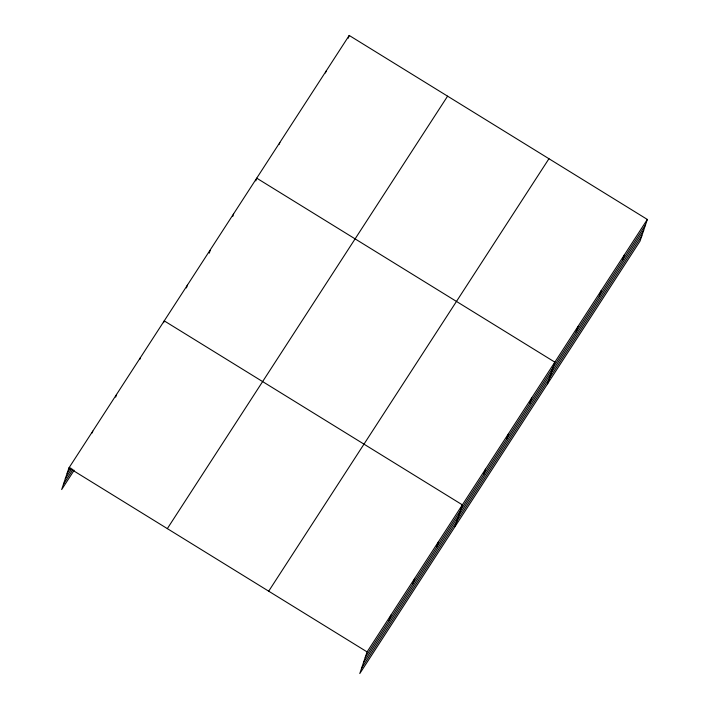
<?xml version="1.0" encoding="UTF-8"?>
<svg xmlns="http://www.w3.org/2000/svg" width="709" height="709" viewBox="0 0 709 709"><rect width="100%" height="100%" fill="white"/><g stroke="black" fill="none" stroke-linecap="round" stroke-linejoin="round"><path stroke-width="1.06" d="M647.335 219.444L367.076 651.899L359.791 673.55L640.05 241.095L647.335 219.444L349.209 35.45L68.95 467.905L61.665 489.556L74.17 470.262M92.161 432.969L92.773 431.143M115.673 397.12L116.595 394.39M139.806 359.445L140.417 357.628M163.628 322.692L164.24 320.867L462.365 504.861L455.081 526.512M186.44 287.925L187.362 285.195M209.252 253.157L210.174 250.428M232.685 216.564L233.607 213.834M255.807 180.892L256.72 178.163L554.855 362.148L547.561 383.808M279.231 144.299L279.842 142.482M325.475 72.947L326.087 71.13M348.287 38.18L349.209 35.45M389.064 620.597L390.898 615.137M412.886 583.844L414.721 578.376M436.709 547.082L438.543 541.623M483.653 474.649L485.488 469.181M506.767 438.968L508.61 433.509M529.889 403.288L531.732 397.829M576.133 331.936L577.968 326.477M599.256 296.256L601.09 290.796M622.378 260.584L624.212 255.116M67.116 473.364L70.687 467.851M65.317 478.708L71.866 468.596M63.464 484.212L72.992 469.509M167.333 528.622L447.592 96.167M268.693 591.182L548.952 158.727M365.241 657.358L645.5 224.904M363.442 662.702L643.701 230.248M361.59 668.206L641.849 235.751M68.95 467.905L367.076 651.899"/></g></svg>
